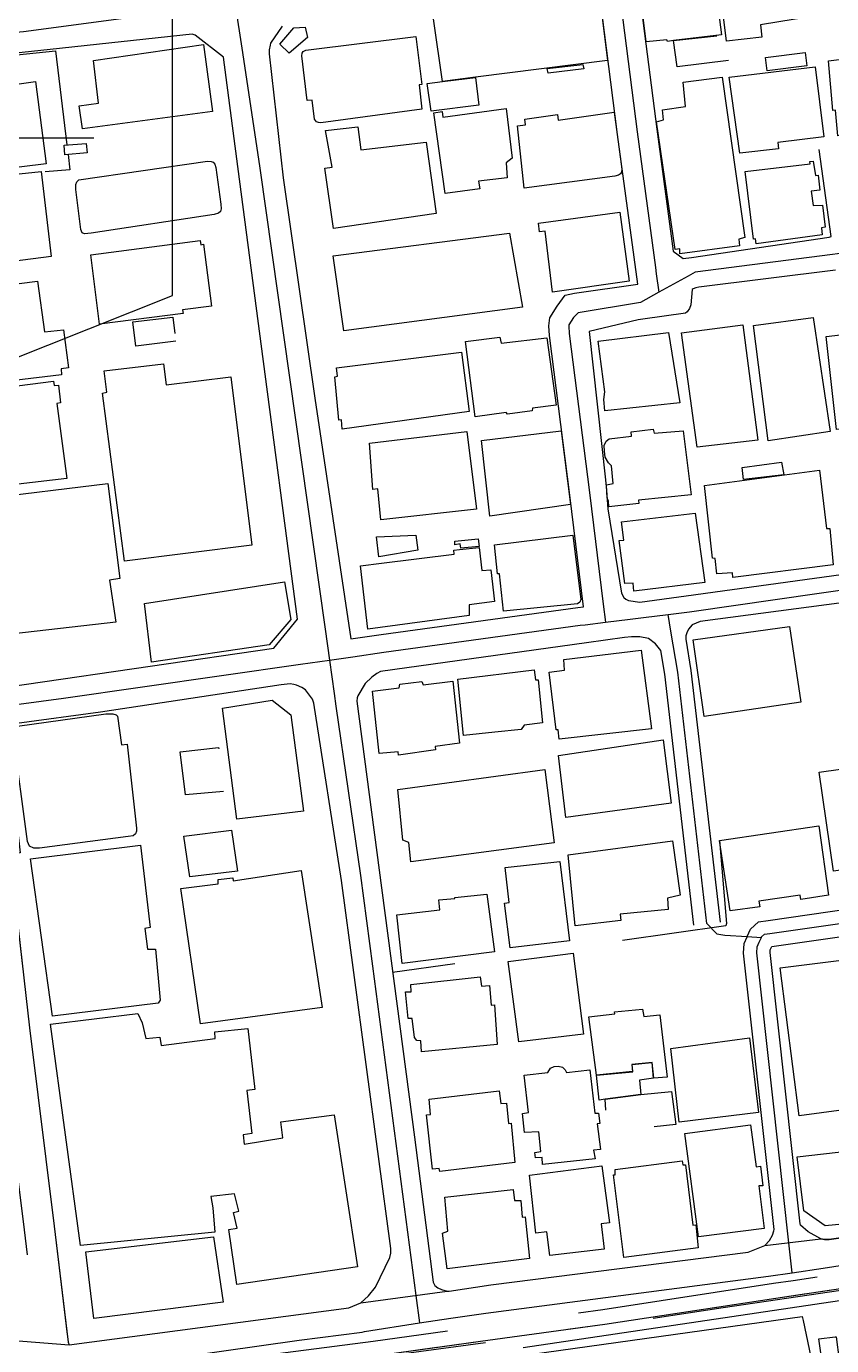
# Model space of a CAD drawing. Header units: millimetres. Extents: x 198785 to 203305, y 542885 to 545889.
# Drawn here: x 201255.7 to 201377.5, y 543541.8 to 543741.1 of the extents above; entities that cross this region are included whole.
import ezdxf

# ---------------------------------------------------------------- set-up
doc = ezdxf.new("R2010")
doc.units = ezdxf.units.MM
for name, pattern in [('FENCE_25K', [54.3, 28.7, -9.2, -16.4]), ('HIDDEN_BULD_25K', [28.8, 18.4, -10.4]), ('HIDDEN_IN_25K', [56.5, 36.5, -20])]:
    doc.linetypes.add(name, pattern=pattern)
for name, color, linetype in [('A0013114', 253, 'Continuous'), ('A0013117', 253, 'Continuous'), ('A0013118', 253, 'Continuous'), ('A0023217', 253, 'Continuous'), ('A0033324', 253, 'Continuous'), ('A0053326', 253, 'Continuous'), ('B0014111', 253, 'Continuous'), ('B0014112', 253, 'Continuous'), ('B0014113', 253, 'Continuous'), ('B0014116', 253, 'Continuous'), ('B0014118', 253, 'Continuous'), ('B0014611', 253, 'Continuous'), ('B0024120', 253, 'Continuous'), ('C0076117', 253, 'Continuous'), ('F0017111', 253, 'Continuous')]:
    doc.layers.add(name, color=color, linetype=linetype)

# ---------------------------------------------------------------- blocks, each defined once
blk = doc.blocks.new('B0014611')
at = {"layer": 'B0014611'}
blk.add_lwpolyline([(-30.95, -23.84), (0, -36.34), (31.55, -23.84), (31.55, 26.16), (-30.95, 25.41)], close=True, dxfattribs=at)
for points in [[(0, 15.91), (0, -17.6)], [(-20.65, 0), (19.64, 0)]]:
    blk.add_lwpolyline(points, dxfattribs=at)

msp = doc.modelspace()

# ---------------------------------------------------------------- linework, layer by layer
at = {"layer": 'A0013114'}
msp.add_lwpolyline([(201252.93, 543634.98), (201252.74, 543634.64), (201254.78, 543616.23), (201253.33, 543615.93), (201253.97, 543609.8), (201256.22, 543589.78), (201259.95, 543559.82), (201262.06, 543542.3), (201262.23, 543541.86)], dxfattribs=at)
at = {"layer": 'A0013117'}
for points in [[(201294.4, 543741.14), (201292.68, 543738.6), (201292.63, 543738.3), (201292.46, 543737.6), (201292.44, 543736.95), (201294.55, 543718.25), (201299.36, 543684.93), (201304.8, 543648.56), (201309.41, 543649.22), (201339.15, 543653.3), (201340.01, 543653.41), (201337.91, 543670.29), (201334.86, 543694.42), (201334.74, 543695.89), (201334.89, 543697.08), (201336.02, 543698.85), (201337.23, 543700.48), (201338.65, 543700.79), (201348.19, 543702.15), (201345.14, 543724.79), (201342.15, 543748.16)], [(201348.38, 543746.75), (201351.09, 543725.58), (201353.57, 543707.15), (201355.07, 543706.05), (201356.31, 543706.22), (201377.13, 543709.25), (201377.43, 543709.36), (201375.62, 543722.5)], [(201249.73, 543640.87), (201255.75, 543641.72), (201293.16, 543647.17), (201296.73, 543651.56), (201291.23, 543693.17), (201287.59, 543721.11), (201285.54, 543736.45), (201281.29, 543739.79), (201280.83, 543739.94), (201259.33, 543737.62), (201242.36, 543735.84), (201238.95, 543735.47), (201238.51, 543735.42)], [(201378.12, 543704.26), (201357.45, 543701.73), (201356.96, 543701.62), (201356.57, 543701.46), (201356.44, 543701.34), (201356.24, 543699.06), (201356.01, 543698.48), (201355.65, 543698), (201355.39, 543697.76), (201348.98, 543696.89), (201348.28, 543696.79), (201340.83, 543695.03), (201343.31, 543672.61), (201343.45, 543671), (201343.67, 543668.21), (201345.76, 543655.47), (201346.08, 543654.81), (201346.39, 543654.55), (201346.78, 543654.37), (201348.51, 543654.13), (201355.5, 543655.09), (201401.26, 543661.38)], [(201400.43, 543656.84), (201357.64, 543651.21), (201356.42, 543650.71), (201355.85, 543650.01), (201355.59, 543649.46), (201355.46, 543649.03), (201355.44, 543648.52), (201356.24, 543643.8), (201360.64, 543605.76)], [(201356.67, 543605.3), (201352.28, 543643.24), (201351.67, 543646.83), (201350.89, 543647.81), (201349.81, 543648.64), (201348.52, 543648.87), (201348.02, 543648.88), (201347.27, 543648.87), (201346.21, 543648.76), (201340.46, 543647.96), (201309.3, 543643.66), (201308.76, 543643.35), (201307.97, 543642.79), (201306.95, 543641.8), (201305.86, 543639.95), (201305.75, 543639.67), (201305.7, 543639.17), (201309.09, 543613.63), (201314.41, 543573.28), (201317.27, 543551.33), (201317.53, 543550.85), (201317.95, 543550.51), (201318.51, 543550.22), (201319.36, 543549.98), (201319.69, 543549.98), (201325.98, 543550.94), (201364.9, 543555.9), (201367.41, 543556.87), (201368.1, 543557.66), (201368.59, 543558.44), (201368.77, 543559.11), (201368.8, 543559.3), (201364.2, 543601.06), (201364.28, 543602.54), (201364.74, 543603.55), (201364.75, 543603.58), (201365.26, 543604.71), (201366.44, 543605.82), (201367.89, 543606.03), (201389.42, 543609.11)], [(201262.23, 543541.86), (201304.5, 543547.47), (201306.3, 543548.25), (201307.48, 543549.31), (201308.55, 543550.6), (201310.72, 543555.06), (201310.84, 543555.76), (201310.84, 543556.42), (201303.42, 543612.04), (201299.22, 543638.85), (201299.01, 543639.45), (201297.97, 543640.84), (201297.42, 543641.21), (201296.59, 543641.57), (201296.17, 543641.69), (201295.64, 543641.76), (201294.26, 543641.62), (201266.96, 543637.48), (201254.29, 543635.77), (201253.52, 543635.29), (201252.93, 543634.98)], [(201447.76, 543567.98), (201377.12, 543557.8), (201376.45, 543557.8), (201375.9, 543557.91), (201373.98, 543558.94), (201372.82, 543559.98), (201372.73, 543560.17), (201368.21, 543601.17), (201368.23, 543601.56), (201368.38, 543601.89), (201368.46, 543602.08), (201389.99, 543605.15)], [(201493.18, 543566.09), (201489.96, 543565.79), (201468.07, 543562.65), (201446.73, 543559.57), (201427.64, 543556.97), (201404.96, 543553.83), (201386.61, 543551.5), (201376.47, 543550), (201369.07, 543548.9), (201368.41, 543548.8), (201343.23, 543544.95), (201324.43, 543542.4), (201320.5, 543541.85), (201308.51, 543540.17), (201307.37, 543540.02), (201289.43, 543537.69), (201274.12, 543535.16), (201264.74, 543533.69)]]:
    msp.add_lwpolyline(points, dxfattribs=at)
at = {"layer": 'A0013118'}
msp.add_lwpolyline([(201310.54, 543537.46), (201373.06, 543546.14), (201373.21, 543545.56), (201374.57, 543539.05)], dxfattribs=at)
at = {"layer": 'A0023217'}
for points in [[(201344.58, 543752.76), (201345.08, 543748.84), (201348.11, 543725.18), (201350.87, 543704.71), (201351, 543703.74), (201351.36, 543700.94)], [(201287.28, 543744.69), (201284.2, 543744.21), (201279.93, 543743.56), (201255.3, 543740.3), (201237.82, 543738.76), (201222.41, 543737.4)], [(201287.28, 543744.69), (201288.41, 543737.2), (201291.07, 543719.68), (201300.91, 543650.01), (201301.56, 543645.37)], [(201379.89, 543706.93), (201377.65, 543706.64), (201356.88, 543703.98), (201355.84, 543703.4), (201351.36, 543700.94)], [(201351.36, 543700.94), (201348.6, 543699.42), (201339.18, 543697.84), (201338.5, 543697.15), (201337.79, 543696.04), (201337.76, 543695.82), (201337.84, 543694.72), (201340.89, 543670.67), (201342.98, 543653.83), (201343.32, 543651.09)], [(201352.78, 543652.24), (201356.02, 543652.64), (201356.37, 543652.68), (201400.84, 543659.11), (201407.67, 543660.09), (201410.68, 543660.52), (201413.31, 543660.89)], [(201301.56, 543645.37), (201305.09, 543645.87), (201309.79, 543646.55), (201339.5, 543650.62), (201340.23, 543650.71), (201343.32, 543651.09)], [(201343.32, 543651.09), (201347.03, 543651.54), (201349.07, 543651.79), (201352.78, 543652.24)], [(201358.65, 543605.53), (201354.26, 543643.52), (201353.21, 543649.71), (201352.78, 543652.24)], [(201200.59, 543630.32), (201202.77, 543630.59), (201219.89, 543632.73), (201235.14, 543635.41), (201251.17, 543638.22), (201261.36, 543639.6), (201297.18, 543644.74), (201301.56, 543645.37)], [(201301.56, 543645.37), (201302.28, 543640.31), (201302.55, 543638.38), (201306.26, 543612.83), (201308.07, 543599.11), (201314.65, 543549.36), (201315.2, 543545.19)], [(201371.54, 543552.75), (201371.03, 543557.32), (201366.2, 543601.11), (201366.25, 543602.05), (201366.56, 543602.72), (201366.89, 543603.44), (201366.92, 543603.52), (201367.36, 543603.93), (201368.18, 543604.05), (201389.7, 543607.13), (201389.85, 543607.15), (201392.52, 543607.54)], [(201358.65, 543605.53), (201360.17, 543604.01), (201361.34, 543603.81), (201364.75, 543603.58), (201366.89, 543603.44)], [(201371.54, 543552.75), (201376.22, 543553.48), (201391.04, 543555.81), (201437.7, 543562.47), (201447.24, 543563.77), (201457.91, 543565.32), (201468.86, 543566.88), (201493.23, 543570.32), (201494.81, 543570.54), (201498.18, 543571.02)], [(201315.2, 543545.19), (201319.93, 543545.89), (201325.21, 543546.67), (201367.98, 543552.28), (201371.54, 543552.75)], [(201186.88, 543545.59), (201191.88, 543547.32), (201194.5, 543547.22), (201212.17, 543544.21), (201230.56, 543541.29), (201247.53, 543539.66), (201263.37, 543538.13), (201268.17, 543538.51), (201296.97, 543542.58), (201306.5, 543543.82), (201306.87, 543543.88), (201315.2, 543545.19)]]:
    msp.add_lwpolyline(points, dxfattribs=at)
at = {"layer": 'A0033324', "linetype": 'HIDDEN_IN_25K', "flags": 128}
for points in [[(201252.74, 543634.64), (201254.78, 543616.23), (201253.33, 543615.93), (201253.97, 543609.8), (201256.22, 543589.78), (201259.95, 543559.82), (201262.06, 543542.3), (201262.23, 543541.86), (201258.08, 543541.64), (201257.79, 543541.72), (201257.59, 543541.99), (201257.49, 543542.24), (201257.32, 543543.88), (201255.48, 543559.27), (201251.8, 543588.86), (201251.75, 543589.25), (201249.49, 543609.32), (201246.62, 543631.06), (201246.55, 543631.9), (201246.5, 543633.02), (201246.58, 543633.71), (201246.73, 543634.07), (201247.05, 543634.29), (201248.8, 543634.47), (201248.9, 543634.47), (201252.93, 543634.98), (201252.74, 543634.64)], [(201497.22, 543566.68), (201498.58, 543563.08), (201500.82, 543556.84), (201503.2, 543551.21), (201505.23, 543546.75), (201506.33, 543544.86), (201506.98, 543543.77), (201510.11, 543539.51), (201513.79, 543535.76), (201519.09, 543531.55), (201525.91, 543527.04), (201533.45, 543523.02), (201540.11, 543520.42), (201545.72, 543518.79), (201549.15, 543518.03), (201553.44, 543517.35), (201558.81, 543517.27), (201565.22, 543517.16), (201571.39, 543516.97), (201574.01, 543516.75), (201576.2, 543516.56), (201579.67, 543516.25), (201583.76, 543515.37), (201588.45, 543513.91), (201593.14, 543511.85), (201596.84, 543509.34), (201600.02, 543506.23), (201601.88, 543503.13), (201605.71, 543494.17), (201609.52, 543484.73), (201614.46, 543473.71), (201616.2, 543469.78), (201619.24, 543462.88), (201625.13, 543449.95), (201630.04, 543439.82), (201634.92, 543429.24), (201639.79, 543417.81), (201644.98, 543406.38), (201647.14, 543401.78), (201647.22, 543401.63), (201650.93, 543393.72), (201656.63, 543381.34), (201663.49, 543366.19), (201663.13, 543363.98), (201662.17, 543362.78), (201661.22, 543362.14), (201645.79, 543356.45), (201619.73, 543346.35), (201602.93, 543340.01), (201585.54, 543333.62), (201570.39, 543327.63), (201557.8, 543322.85), (201538.66, 543315.63), (201521.71, 543309.41), (201506.4, 543303.12), (201490.42, 543297.93), (201488.65, 543297.63), (201486.42, 543297.51), (201484.94, 543297.76), (201483.05, 543298.29), (201482.41, 543298.59), (201492.12, 543301.9), (201494.66, 543302.5), (201505.37, 543305.94), (201520.62, 543312.21), (201526.34, 543314.3), (201537.62, 543318.44), (201556.74, 543325.66), (201569.31, 543330.43), (201570.43, 543330.87), (201576.01, 543333.08), (201584.48, 543336.42), (201601.89, 543342.82), (201603.75, 543343.52), (201609.48, 543345.69), (201618.66, 543349.15), (201641.29, 543357.92), (201644.73, 543359.26), (201646.13, 543359.77), (201659.85, 543364.84), (201660.11, 543365.01), (201660.29, 543365.24), (201660.38, 543365.78), (201653.9, 543380.09), (201648.21, 543392.45), (201645.32, 543398.61), (201643.23, 543403.06), (201642.26, 543405.12), (201637.05, 543416.6), (201632.17, 543428.03), (201627.33, 543438.54), (201622.41, 543448.67), (201616.51, 543461.65), (201611.72, 543472.49), (201610.2, 543475.88), (201606.76, 543483.55), (201603.6, 543491.39), (201602.95, 543493), (201601.98, 543495.27), (201599.2, 543501.76), (201597.65, 543504.36), (201594.93, 543507), (201591.68, 543509.22), (201587.4, 543511.09), (201583, 543512.47), (201579.22, 543513.28), (201577.3, 543513.45), (201575.94, 543513.57), (201571.21, 543513.97), (201570.37, 543514), (201565.14, 543514.17), (201558.77, 543514.27), (201553.18, 543514.36), (201548.59, 543515.08), (201544.97, 543515.88), (201539.14, 543517.58), (201532.2, 543520.29), (201524.37, 543524.46), (201517.33, 543529.12), (201511.78, 543533.53), (201507.82, 543537.56), (201506.21, 543539.74), (201504.47, 543542.12), (201502.56, 543545.37), (201502, 543546.59), (201500.45, 543550.01), (201498.03, 543555.75), (201495.77, 543562.04), (201494.54, 543565.29), (201494.17, 543565.84), (201493.6, 543566.06), (201493.18, 543566.09), (201489.96, 543565.79), (201468.07, 543562.65), (201446.73, 543559.57), (201427.64, 543556.97), (201404.96, 543553.83), (201386.61, 543551.5), (201376.47, 543550), (201369.07, 543548.9), (201368.41, 543548.8), (201343.23, 543544.95), (201324.43, 543542.4), (201320.5, 543541.85), (201308.51, 543540.17), (201307.37, 543540.02), (201289.43, 543537.69), (201274.12, 543535.16), (201264.74, 543533.69), (201264.58, 543533.58), (201264.5, 543533.33), (201264.52, 543533.14), (201266.95, 543516.16), (201269.27, 543499.4), (201271.92, 543480.6), (201275.15, 543458.31), (201278.19, 543437.83), (201278.35, 543435.01), (201278.38, 543433.38), (201276.05, 543433.43), (201275.2, 543433.82), (201274.78, 543434.2), (201274.32, 543435.23), (201274.29, 543436.1), (201274.21, 543437.42), (201271.19, 543457.73), (201267.96, 543480.03), (201267.43, 543483.79), (201265.31, 543498.84), (201262.99, 543515.6), (201260.93, 543529.99), (201260.71, 543531.75), (201260.87, 543532.49), (201261.65, 543534.01), (201262.61, 543535.06), (201263.9, 543535.88), (201273.75, 543537.43), (201289.09, 543539.97), (201308.2, 543542.45), (201315.45, 543543.46), (201324.11, 543544.68), (201342.9, 543547.23), (201368.73, 543551.18), (201371.71, 543551.62), (201378.76, 543552.67), (201386.29, 543553.78), (201404.65, 543556.11), (201427.33, 543559.25), (201446.41, 543561.85), (201467.74, 543564.93), (201489.7, 543568.08), (201493.92, 543568.7), (201494.51, 543568.76), (201495.07, 543568.72), (201496.17, 543568.25), (201497.22, 543566.68)]]:
    msp.add_lwpolyline(points, dxfattribs=at)
at = {"layer": 'A0053326'}
for points in [[(201230.29, 543544.42), (201262.23, 543541.86), (201304.5, 543547.47), (201306.3, 543548.25), (201319.36, 543549.98), (201319.69, 543549.98), (201325.98, 543550.94), (201364.9, 543555.9), (201367.41, 543556.87), (201375.9, 543557.91), (201376.45, 543557.8), (201377.12, 543557.8), (201447.76, 543567.98), (201474.77, 543571.43), (201488.51, 543573.09), (201502.11, 543574.57), (201503.23, 543570.46)], [(201493.18, 543566.09), (201489.96, 543565.79), (201468.07, 543562.65), (201446.73, 543559.57), (201427.64, 543556.97), (201404.96, 543553.83), (201386.61, 543551.5), (201369.07, 543548.9), (201343.23, 543544.95), (201324.43, 543542.4), (201308.51, 543540.17)]]:
    msp.add_lwpolyline(points, dxfattribs=at)
at = {"layer": 'B0014111'}
for points in [[(201366.96, 543739.5), (201361.63, 543738.91), (201361.2, 543742.15), (201360.1, 543750.49), (201372.58, 543752.19), (201373.69, 543743.39), (201373.32, 543743.29), (201373.37, 543742.43), (201371.99, 543742.2), (201366.73, 543741.34), (201366.96, 543739.5)], [(201360.86, 543739.87), (201353.59, 543738.98), (201352.67, 543738.86), (201352.61, 543739.11), (201349.48, 543738.77), (201349.06, 543742.08), (201348.48, 543746.6), (201350.12, 543749.15), (201359.36, 543750.22), (201360.53, 543742.14), (201360.86, 543739.87)], [(201323.66, 543733.44), (201318.66, 543732.81), (201317.34, 543741.91), (201317.25, 543742.55), (201342.39, 543745.57), (201342.85, 543742.05), (201343.63, 543735.96), (201323.66, 543733.44)], [(201283.91, 543728.26), (201264.22, 543725.65), (201263.73, 543729.1), (201266.64, 543729.51), (201265.87, 543735.99), (201282.54, 543738.36), (201283.91, 543728.26)], [(201315.16, 543732.29), (201315.56, 543728.62), (201300.28, 543726.57), (201299.9, 543726.59), (201299.6, 543726.71), (201299.3, 543727.09), (201298.95, 543729.98), (201298.22, 543729.91), (201297.39, 543736.66), (201297.45, 543737.08), (201297.6, 543737.33), (201298.02, 543737.52), (201314.63, 543739.59), (201315.55, 543732.36), (201315.16, 543732.29)], [(201258.72, 543720.36), (201243.18, 543718.46), (201241.43, 543730.57), (201257.13, 543732.81), (201258.72, 543720.36)], [(201324.17, 543729.2), (201316.94, 543728.3), (201316.33, 543732.49), (201318.66, 543732.79), (201323.64, 543733.42), (201324.17, 543729.2)], [(201363.56, 543707.97), (201354.58, 543706.74), (201354.55, 543707.49), (201353.87, 543707.43), (201351.05, 543726.71), (201352.09, 543726.99), (201351.93, 543728.52), (201355.39, 543729), (201355.06, 543732.69), (201360.97, 543733.43), (201364.4, 543709.2), (201363.49, 543708.98), (201363.56, 543707.97)], [(201305.86, 543725.96), (201306.31, 543722.47), (201316.18, 543723.65), (201317.71, 543712.87), (201302.19, 543710.6), (201300.87, 543719.7), (201301.98, 543719.85), (201300.98, 543725.37), (201305.86, 543725.96)], [(201265.52, 543709.85), (201264.53, 543709.75), (201264.17, 543709.91), (201264, 543710.41), (201263.23, 543716.45), (201263.24, 543717.21), (201263.36, 543717.62), (201263.7, 543717.92), (201283.12, 543720.76), (201283.7, 543720.7), (201284.01, 543720.58), (201284.23, 543720.28), (201284.41, 543719.78), (201285.14, 543714.27), (201285.21, 543713.57), (201285.08, 543713.15), (201284.81, 543712.91), (201284.13, 543712.68), (201265.52, 543709.85)], [(201257.97, 543719.21), (201259.49, 543706.35), (201245.01, 543704.5), (201244.94, 543705.09), (201244.06, 543705.07), (201242.57, 543717.3), (201244.05, 543717.46), (201244.47, 543717.3), (201249.95, 543718.01), (201250.33, 543718.4), (201257.97, 543719.21)], [(201345.46, 543713.07), (201346.89, 543702.64), (201335.28, 543700.98), (201334.18, 543710.16), (201333.36, 543710.1), (201333.18, 543711.41), (201345.46, 543713.07)], [(201282.01, 543708.79), (201282.1, 543708.12), (201282.54, 543708.21), (201283.74, 543698.82), (201279.37, 543698.31), (201279.44, 543697.71), (201266.8, 543696.13), (201265.51, 543706.61), (201282.01, 543708.79)], [(201330.75, 543698.7), (201303.73, 543695.12), (201302.12, 543706.44), (201328.82, 543709.87), (201330.75, 543698.7)], [(201257.43, 543702.63), (201258.48, 543694.96), (201261.34, 543695.25), (201262.12, 543689.53), (201261.02, 543689.38), (201261.06, 543688.46), (201247.94, 543686.9), (201247.31, 543687.09), (201247.07, 543687.33), (201246.77, 543687.84), (201246.58, 543688.51), (201245.16, 543699.62), (201245.24, 543700.29), (201245.4, 543700.8), (201245.88, 543701.15), (201257.43, 543702.63)], [(201354.54, 543684.22), (201343.19, 543683.02), (201343.04, 543684.72), (201343.22, 543685.88), (201342.23, 543693.53), (201352.84, 543694.87), (201354.54, 543684.22)], [(201322.72, 543682.91), (201303.48, 543680.26), (201303.4, 543681.67), (201302.98, 543681.64), (201302.38, 543688.18), (201302.77, 543688.25), (201302.66, 543689.5), (201321.55, 543691.91), (201322.72, 543682.91)], [(201276.5, 543690.15), (201276.86, 543686.93), (201286.65, 543688.17), (201289.85, 543662.75), (201270.58, 543660.31), (201267.26, 543685.72), (201267.93, 543685.86), (201267.5, 543689.06), (201276.5, 543690.15)], [(201259.85, 543687.49), (201259.97, 543686.84), (201260.6, 543686.89), (201260.92, 543684.25), (201260.37, 543684.15), (201261.84, 543672.79), (201249.28, 543671.33), (201248.91, 543673.88), (201249.11, 543674.31), (201248.92, 543675.4), (201248.56, 543675.61), (201247.91, 543681.24), (201248.25, 543681.55), (201248.09, 543682.46), (201247.63, 543682.67), (201247.23, 543685.92), (201259.85, 543687.49)], [(201322.34, 543679.91), (201323.8, 543668.15), (201309.34, 543666.56), (201308.87, 543671.22), (201308.15, 543671.15), (201307.64, 543678.14), (201322.34, 543679.91)], [(201375.68, 543674.04), (201376.71, 543665.22), (201377.24, 543665.22), (201377.76, 543659.75), (201362.56, 543657.84), (201362.51, 543658.56), (201360.15, 543658.41), (201359.88, 543660.7), (201359.48, 543660.76), (201358.3, 543671.76), (201375.68, 543674.04)], [(201268.06, 543672.04), (201269.87, 543657.67), (201268.3, 543657.45), (201269.28, 543651.08), (201252.1, 543649.11), (201251.67, 543653.13), (201251.3, 543653.07), (201250.3, 543663.26), (201249.73, 543663.21), (201249.01, 543669.73), (201268.06, 543672.04)], [(201358.35, 543657.06), (201347.61, 543655.78), (201347.5, 543657), (201346.23, 543656.91), (201345.37, 543663.45), (201346.07, 543663.49), (201345.76, 543666.23), (201356.85, 543667.57), (201358.35, 543657.06)], [(201324.19, 543662.36), (201324.61, 543658.9), (201325.98, 543659.02), (201326.52, 543654.22), (201322.71, 543653.7), (201322.72, 543652.1), (201307.4, 543650.03), (201306.27, 543659.61), (201309.46, 543660), (201320.43, 543661.37), (201320.38, 543661.99), (201321.26, 543662.07), (201324.19, 543662.36)], [(201338.36, 543664.22), (201339.58, 543654.53), (201339.43, 543654.12), (201339.07, 543653.85), (201327.89, 543652.75), (201327.31, 543658.41), (201326.99, 543658.4), (201326.54, 543662.78), (201338.36, 543664.22)], [(201292.48, 543647.67), (201274.64, 543645.06), (201273.62, 543653.9), (201294.8, 543657.16), (201295.74, 543651.47), (201292.48, 543647.67)], [(201372.87, 543639.01), (201358.26, 543636.82), (201356.55, 543648.41), (201371.16, 543650.46), (201372.87, 543639.01)], [(201350.27, 543634.99), (201336.32, 543633.39), (201336.15, 543634.8), (201335.87, 543634.84), (201334.79, 543643.51), (201337.14, 543643.85), (201337, 543645.47), (201348.71, 543646.84), (201350.27, 543634.99)], [(201332.54, 543643.87), (201332.75, 543642.36), (201333.15, 543642.38), (201333.79, 543635.89), (201331.04, 543635.5), (201330.55, 543634.86), (201326.6, 543634.46), (201321.82, 543633.96), (201320.98, 543642.49), (201332.54, 543643.87)], [(201320.21, 543642.15), (201321.22, 543632.78), (201317.57, 543632.32), (201317.6, 543631.78), (201312.01, 543631), (201311.94, 543631.52), (201309.11, 543631.22), (201308.08, 543640.64), (201312.12, 543641.18), (201312.24, 543641.72), (201315.52, 543642.12), (201315.74, 543641.6), (201320.21, 543642.15)], [(201297.67, 543622.52), (201287.59, 543621.33), (201285.42, 543638.1), (201292.89, 543639.3), (201295.75, 543637.11), (201297.67, 543622.52)], [(201269.54, 543636.86), (201270.12, 543632.55), (201270.99, 543632.64), (201272.42, 543619.96), (201272.4, 543619.51), (201272.23, 543619.12), (201271.87, 543618.82), (201271.14, 543618.71), (201257.73, 543616.96), (201256.86, 543616.94), (201256.24, 543617.22), (201255.89, 543617.96), (201253.74, 543634.18), (201253.76, 543634.76), (201253.96, 543635.15), (201254.38, 543635.37), (201267.76, 543637.22), (201268.83, 543637.26), (201269.32, 543637.11), (201269.54, 543636.86)], [(201335.57, 543617.76), (201313.9, 543614.85), (201313.58, 543617.78), (201312.66, 543618.13), (201311.91, 543625.79), (201334.15, 543628.84), (201335.57, 543617.76)], [(201287.67, 543613.44), (201280.46, 543612.6), (201279.56, 543618.75), (201286.74, 543619.68), (201287.67, 543613.44)], [(201375.56, 543620.29), (201377.06, 543609.82), (201372.85, 543609.2), (201372.77, 543609.85), (201366.52, 543608.94), (201366.64, 543608.07), (201362.15, 543607.49), (201360.57, 543618.08), (201375.56, 543620.29)], [(201273.64, 543604.8), (201274.07, 543601.65), (201275.28, 543601.69), (201276, 543593.98), (201275.65, 543593.51), (201259.69, 543591.57), (201256.39, 543615.31), (201273.02, 543617.41), (201274.44, 543604.93), (201273.64, 543604.8)], [(201297.32, 543613.54), (201300.46, 543592.86), (201282.09, 543590.37), (201279.11, 543610.83), (201284.77, 543611.56), (201284.74, 543612.19), (201286.94, 543612.46), (201287.01, 543612.01), (201297.32, 543613.54)], [(201273.27, 543590.54), (201273.79, 543588.2), (201275.94, 543588.39), (201276.12, 543587.13), (201284.28, 543588.16), (201284.24, 543589.16), (201289.25, 543589.69), (201290.27, 543580.46), (201289.08, 543580.34), (201289.85, 543573.84), (201288.55, 543573.6), (201288.7, 543572.23), (201294.5, 543573.17), (201294.23, 543575.6), (201302.3, 543576.65), (201305.83, 543553.68), (201287.56, 543550.99), (201286.37, 543559.31), (201287.6, 543559.52), (201287.04, 543561.88), (201287.85, 543562.07), (201287.22, 543564.72), (201283.66, 543564.28), (201283.92, 543562.61), (201284.22, 543558.91), (201263.91, 543556.88), (201259.38, 543590.32), (201272.61, 543591.97), (201273.27, 543590.54)], [(201348.64, 543579.7), (201343.27, 543579), (201342.35, 543578.88), (201341.93, 543582.62), (201347.44, 543583.16), (201347.34, 543584.23), (201350.33, 543584.53), (201350.56, 543582.19), (201348.47, 543581.89), (201348.64, 543579.7)], [(201384.25, 543571.65), (201384.71, 543568.81), (201385.33, 543568.84), (201386.07, 543560.46), (201383.44, 543560.22), (201383.28, 543560.54), (201376.53, 543559.89), (201373.31, 543562.15), (201372.3, 543570.29), (201384.25, 543571.65)], [(201354.9, 543569.71), (201355, 543569.07), (201355.39, 543569.08), (201356.54, 543559.96), (201356.99, 543560), (201357.35, 543556.54), (201346.07, 543555.1), (201344.52, 543567.56), (201344.8, 543567.58), (201344.76, 543568.36), (201354.9, 543569.71)], [(201285.5, 543548.34), (201265.95, 543545.88), (201264.71, 543555.95), (201284.03, 543558.21), (201285.5, 543548.34)]]:
    msp.add_lwpolyline(points, dxfattribs=at)
at = {"layer": 'B0014112'}
for points in [[(201387.39, 543738.18), (201389.5, 543725.45), (201385.34, 543724.78), (201385.24, 543725.23), (201378.46, 543724.58), (201378.11, 543728.47), (201377.67, 543728.4), (201377.02, 543735.92), (201380.67, 543736.36), (201380.56, 543737.44), (201387.39, 543738.18)], [(201328.28, 543728.71), (201329.2, 543721.19), (201328.32, 543720.52), (201328.45, 543718.25), (201324.11, 543717.73), (201324.29, 543716.58), (201319.09, 543715.88), (201317.36, 543728.07), (201318.62, 543728.28), (201318.74, 543727.38), (201328.28, 543728.71)], [(201344.61, 543728.18), (201345.78, 543719.53), (201345.75, 543719.11), (201345.6, 543718.82), (201345.27, 543718.63), (201344.73, 543718.49), (201331.03, 543716.69), (201329.99, 543726.08), (201331.2, 543726.26), (201331.11, 543727.09), (201336.06, 543727.82), (201336.15, 543726.94), (201344.61, 543728.18)], [(201383.6, 543695.06), (201384.36, 543688.93), (201393.41, 543690.1), (201394.42, 543682.28), (201378.24, 543680.18), (201376.69, 543694.26), (201383.6, 543695.06)], [(201327.36, 543694.14), (201327.53, 543693.27), (201334.43, 543694.05), (201335.84, 543683.89), (201332.27, 543683.41), (201332.23, 543683.04), (201328.5, 543682.53), (201328.3, 543682.76), (201323.59, 543682.12), (201322.15, 543693.5), (201327.36, 543694.14)], [(201338.03, 543668.86), (201325.84, 543667.12), (201324.54, 543678.52), (201336.63, 543679.99), (201338.03, 543668.86)], [(201350.52, 543680.25), (201350.68, 543679.66), (201355.05, 543680.01), (201356.28, 543670.33), (201348.31, 543669.53), (201348.37, 543669.04), (201343.82, 543668.5), (201343.79, 543669.42), (201343.56, 543669.82), (201343.45, 543671.85), (201344.47, 543672.02), (201344.21, 543674.7), (201343.78, 543675.15), (201343.26, 543676), (201343.15, 543676.93), (201343.1, 543677.81), (201343.42, 543678.44), (201343.89, 543678.79), (201347.26, 543679.2), (201347.2, 543679.84), (201350.52, 543680.25)], [(201353.23, 543623.74), (201337.3, 543621.59), (201336.19, 543630.92), (201352.06, 543633.3), (201353.23, 543623.74)], [(201389.98, 543615.15), (201377.77, 543613.47), (201375.65, 543628.43), (201387.45, 543630.08), (201389.28, 543617.63), (201389.65, 543617.49), (201389.98, 543615.15)], [(201345.61, 543606), (201338.73, 543605.2), (201337.65, 543615.94), (201353.47, 543618.07), (201354.62, 543609.85), (201352.67, 543609.4), (201352.79, 543607.68), (201345.52, 543606.96), (201345.61, 543606)], [(201348.91, 543592.63), (201349.12, 543591.49), (201351.53, 543591.76), (201352.62, 543582.31), (201350.58, 543582.19), (201350.35, 543584.55), (201347.32, 543584.25), (201347.42, 543583.17), (201341.93, 543582.64), (201340.78, 543591.46), (201344.71, 543591.92), (201344.66, 543592.22), (201348.91, 543592.63)]]:
    msp.add_lwpolyline(points, dxfattribs=at)
at = {"layer": 'B0014113'}
for points in [[(201369.49, 543722.63), (201363.62, 543721.98), (201362.04, 543733.44), (201375.04, 543735.03), (201376.32, 543724.44), (201369.36, 543723.56), (201369.49, 543722.63)], [(201374.74, 543720.76), (201375.07, 543718.6), (201375.46, 543718.64), (201375.71, 543716.37), (201374.44, 543716.23), (201374.72, 543714.05), (201376.15, 543714.13), (201376.54, 543710.78), (201376, 543710.68), (201376.06, 543709.63), (201366.1, 543708.27), (201365.99, 543709.01), (201365.68, 543708.96), (201364.45, 543719.19), (201374.27, 543720.37), (201374.21, 543720.72), (201374.74, 543720.76)], [(201377.27, 543679.91), (201367.91, 543678.51), (201365.68, 543695.94), (201374.7, 543697.12), (201377.27, 543679.91)], [(201366.35, 543678.61), (201357.17, 543677.56), (201354.82, 543694.83), (201364.07, 543696.03), (201366.35, 543678.61)], [(201337.87, 543602.94), (201328.89, 543601.87), (201328.05, 543608.65), (201328.77, 543608.72), (201328.15, 543614), (201336.39, 543614.94), (201337.87, 543602.94)], [(201326.55, 543601.25), (201312.56, 543599.52), (201311.78, 543606.84), (201318.28, 543607.61), (201318.13, 543609.11), (201320.54, 543609.35), (201320.54, 543609.5), (201325.37, 543609.98), (201326.55, 543601.25)], [(201340.01, 543588.84), (201330.22, 543587.67), (201328.58, 543599.83), (201338.43, 543601.09), (201340.01, 543588.84)], [(201381.99, 543577.75), (201372.61, 543576.5), (201369.73, 543598.86), (201378.99, 543600.03), (201381.99, 543577.75)], [(201324.37, 543597.51), (201324.54, 543596.1), (201325.77, 543596.19), (201326.01, 543593.22), (201326.52, 543593.26), (201326.91, 543587.28), (201315.5, 543586.15), (201315.38, 543587.82), (201314.81, 543587.88), (201314.45, 543588.34), (201314.1, 543591.2), (201313.48, 543591.2), (201313.06, 543595.22), (201313.95, 543595.24), (201313.86, 543596.33), (201324.37, 543597.51)], [(201366.44, 543577.01), (201354.43, 543575.55), (201353.21, 543586.66), (201365.08, 543588.26), (201366.44, 543577.01)], [(201337.23, 543583.42), (201337.44, 543583.03), (201340.94, 543583.43), (201341.72, 543576.89), (201342.26, 543576.91), (201342.48, 543575.34), (201342.07, 543575.29), (201342.54, 543571.42), (201341.5, 543571.31), (201341.73, 543569.97), (201333.8, 543569.12), (201333.75, 543570.18), (201332.72, 543570.16), (201332.65, 543570.96), (201333.56, 543571.09), (201333.23, 543574.09), (201331.06, 543573.95), (201330.77, 543576.84), (201331.65, 543576.97), (201331.02, 543582.65), (201334.62, 543583.05), (201335, 543583.67), (201335.57, 543583.95), (201336.16, 543584), (201336.79, 543583.82), (201337.23, 543583.42)], [(201327.23, 543580.25), (201327.47, 543578.34), (201328.37, 543578.42), (201328.67, 543575.31), (201329.05, 543575.36), (201329.62, 543569.46), (201318.28, 543568.09), (201318.18, 543568.54), (201317.16, 543568.42), (201316.27, 543576.66), (201316.86, 543576.69), (201316.65, 543579), (201327.23, 543580.25)], [(201365.26, 543575.14), (201366.09, 543568.79), (201366.76, 543568.86), (201367.12, 543565.93), (201366.5, 543565.89), (201367.3, 543559.45), (201357.37, 543558.2), (201355.29, 543573.81), (201365.26, 543575.14)], [(201342.64, 543560.16), (201343.11, 543556.32), (201334.91, 543555.36), (201334.45, 543558.96), (201332.77, 543558.75), (201331.81, 543567.54), (201342.77, 543568.95), (201343.9, 543560.31), (201342.64, 543560.16)], [(201329.33, 543565.37), (201329.57, 543563.67), (201330.49, 543563.69), (201330.72, 543561.18), (201331.16, 543561.21), (201331.84, 543554.95), (201319.38, 543553.39), (201318.68, 543558.78), (201319.48, 543559.04), (201319.01, 543564.21), (201329.33, 543565.37)]]:
    msp.add_lwpolyline(points, dxfattribs=at)
at = {"layer": 'B0014116', "linetype": 'HIDDEN_BULD_25K', "flags": 128}
for points in [[(201298.26, 543739.44), (201295.47, 543737.06), (201294.07, 543738.43), (201296.18, 543740.88), (201297.91, 543741), (201298.26, 543739.44)], [(201361.89, 543735.95), (201354.14, 543735), (201353.59, 543738.97), (201361.34, 543739.84), (201361.89, 543735.95)], [(201373.75, 543735.14), (201367.75, 543734.42), (201367.49, 543736.44), (201373.52, 543737.17), (201373.75, 543735.14)], [(201340.02, 543734.73), (201334.63, 543734.03), (201334.51, 543734.78), (201339.91, 543735.36), (201340.02, 543734.73)], [(201278.35, 543693.56), (201272.28, 543692.78), (201271.82, 543696.48), (201277.87, 543697.16), (201278.35, 543693.56)], [(201370.28, 543673.35), (201364.19, 543672.64), (201363.97, 543674.47), (201369.91, 543675.28), (201370.28, 543673.35)], [(201324.04, 543663.67), (201324.19, 543662.5), (201321.45, 543662.29), (201321.32, 543662.91), (201320.54, 543662.79), (201320.51, 543663.33), (201324.04, 543663.67)], [(201285.55, 543625.49), (201279.79, 543624.99), (201278.99, 543631.51), (201284.8, 543632.13), (201285.55, 543625.49)], [(201343.27, 543579), (201348.64, 543579.7), (201353.32, 543580.16), (201353.93, 543575.19), (201343.6, 543574.09), (201343.27, 543579)], [(201378.48, 543539.57), (201376.07, 543539.25), (201375.58, 543542.81), (201378.04, 543543.08), (201378.06, 543543.08), (201378.21, 543543.1), (201378.65, 543539.59), (201378.5, 543539.57), (201378.48, 543539.57)]]:
    msp.add_lwpolyline(points, dxfattribs=at)
at = {"layer": 'B0014118', "linetype": 'HIDDEN_BULD_25K', "flags": 128}
msp.add_lwpolyline([(201264.92, 543721.99), (201261.54, 543721.73), (201261.45, 543723.18), (201264.76, 543723.41), (201264.92, 543721.99)], dxfattribs=at)
at = {"layer": 'B0024120', "linetype": 'FENCE_25K', "flags": 128}
for points in [[(201250.06, 543736.37), (201260.17, 543737.45), (201261.86, 543723.21)], [(201262.04, 543721.76), (201262.31, 543719.46), (201258.59, 543719.16)], [(201360.57, 543618.08), (201361.62, 543605.53), (201361.51, 543605.2), (201343.53, 543602.65), (201311.13, 543598.13)], [(201479.09, 543312.79), (201480.01, 543313.46), (201483.73, 543305.11), (201484.72, 543303.8), (201485.55, 543303.38), (201486.25, 543303.19), (201487.43, 543302.97), (201488.45, 543302.84), (201489.87, 543302.75), (201491.79, 543302.75), (201493.48, 543303.12), (201494.56, 543303.36), (201505.54, 543306.94), (201519.36, 543312.61), (201541.87, 543320.97), (201553.85, 543325.53), (201557.22, 543326.82), (201587.57, 543338.43), (201627.19, 543353.22), (201659.86, 543365.75), (201659.53, 543366.05), (201646.53, 543393.9), (201636.43, 543416.01), (201635.53, 543417.94), (201628.97, 543433.12), (201619.91, 543451.95), (201609.34, 543475.76), (201599.6, 543498.63), (201598.17, 543501.95), (201596.72, 543504.1), (201594.87, 543506.18), (201592.38, 543508.04), (201589.93, 543509.48), (201586.26, 543510.72), (201582.59, 543512.01), (201579.57, 543512.73), (201575.44, 543513.24), (201569.9, 543513.47), (201566.49, 543513.77), (201564.46, 543513.77), (201560, 543513.74), (201553.31, 543513.63), (201548.77, 543514.14), (201544.2, 543515.15), (201539.26, 543516.84), (201534.76, 543518.68), (201529.64, 543520.87), (201525.37, 543523.2), (201519.58, 543526.83), (201514.69, 543530.26), (201510.9, 543533.36), (201508.32, 543535.94), (201505.5, 543539.43), (201503.45, 543542.47), (201501.65, 543545.75), (201500.01, 543549.37), (201498.3, 543553.78), (201496.71, 543557.98), (201495.24, 543562.06), (201494.06, 543565.27), (201493.83, 543565.71), (201493.44, 543565.91), (201492.91, 543565.96), (201428.51, 543556.82), (201416.62, 543555.16), (201385.17, 543551.05), (201361.11, 543547.45), (201332.29, 543543.16), (201295.83, 543538.22), (201264.78, 543533.44), (201264.52, 543533.4)]]:
    msp.add_lwpolyline(points, dxfattribs=at)
at = {"layer": 'C0076117'}
msp.add_lwpolyline([(201309.06, 543660.98), (201308.7, 543663.99), (201314.66, 543664.25), (201314.92, 543661.97), (201309.06, 543660.98)], dxfattribs=at)
at = {"layer": 'F0017111', "elevation": 20}
msp.add_lwpolyline([(201493.84, 543561.63), (201492.83, 543562.64), (201491.66, 543563.06), (201489.47, 543563.4), (201488.04, 543563.58), (201486.73, 543563.61), (201485.18, 543563.49), (201474.53, 543561.7), (201459.46, 543558.23), (201451.18, 543556.9), (201440.99, 543555.73), (201402.23, 543551.86), (201388.87, 543550.06), (201330.89, 543541.42)], dxfattribs=at)

# ---------------------------------------------------------------- block references
at = {"layer": 'B0014611'}
msp.add_blockref('B0014611', (201246.3, 543724.27), dxfattribs=at)

doc.saveas('drawing.dxf')
